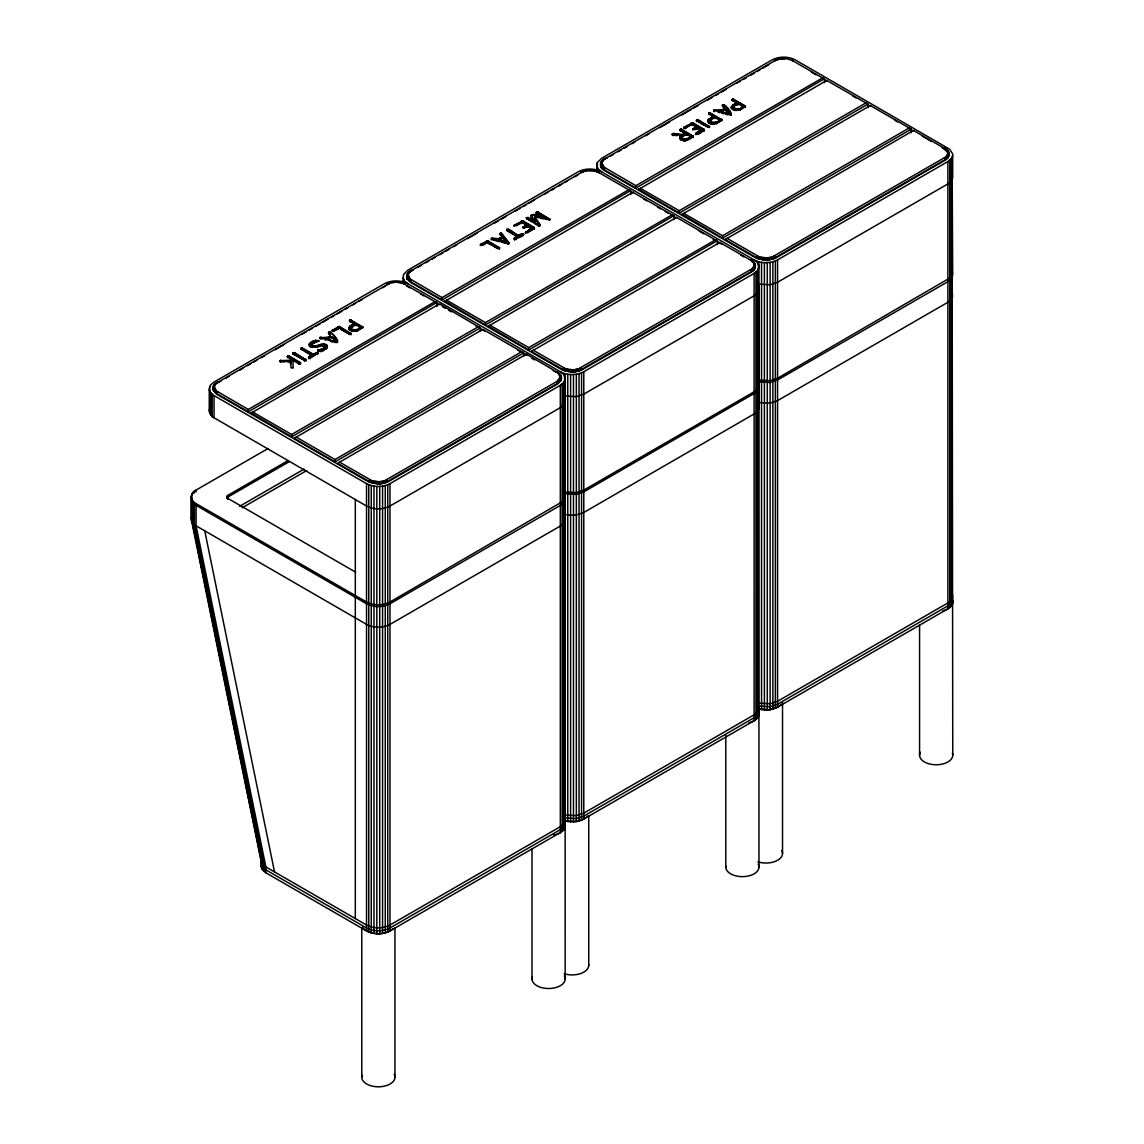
<?xml version="1.0" encoding="UTF-8"?>
<svg xmlns="http://www.w3.org/2000/svg" width="1144" height="1144" viewBox="0 0 1144 1144"><rect width="100%" height="100%" fill="white"/><g stroke="black" fill="none" stroke-linecap="round" stroke-linejoin="round"><path stroke-width="1.5" d="M248.291 409.466L248.291 411.811L436.865 302.488L434.949 301.701L248.291 409.466L216.388 390.891L214.357 386.5L216.402 383.269A1.444 0.972 50.6 0 0 215.215 383.955C211.454 386.443 212.784 391.949 216.645 393.536L248.291 411.811M291.005 360.288L279.651 360.632L290.748 362.248L290.991 367.839L293.064 367.853M291.648 434.491L252.881 412.112L250.951 412.898L291.648 436.836L291.648 434.491L478.292 326.726L480.308 327.713L480.323 331.431M325.282 346.761L322.393 348.949L317.832 350.321L323.623 349.921L327.327 347.032M355.312 918.561L355.312 597.297M355.312 595.524L355.312 499.542M442.084 299.928L442.084 297.583L410.167 279.007L408.151 274.617L410.196 271.385A1.444 0.972 50.5 0 0 409.009 272.086C405.248 274.56 406.578 280.065 410.424 281.667L442.084 299.928L630.659 190.619L628.728 189.818L442.084 297.583M485.428 324.953L485.428 322.608L446.675 300.228L444.744 301.015L485.428 324.953L674.002 215.644L672.071 214.843L485.428 322.608M526.226 354.225L339.082 462.448M526.226 353.982L557.872 372.672A1.444 0.872 -57.8 0 0 556.813 372.057L561.032 375.718M528.771 349.993L528.771 347.633L490.018 325.253L488.088 326.054L528.771 349.993L717.345 240.669L715.415 239.868L528.771 347.633M268.225 448.434L196.096 490.061C189.933 492.478 189.933 501.186 196.096 503.603L366.538 602.001C373.716 605.762 382.811 605.762 389.99 602.001L563.62 500.943L564.607 499.37L565.107 401.744L565.036 514.414L570.599 515.272L576.333 514.986L583.769 512.498L755.955 412.884L758.901 408.222L758.4 384.298L758.4 409.867M444.63 301.401L633.318 192.049M635.864 188.059L635.864 185.7L603.961 167.124L601.93 162.734L603.975 159.502A1.444 0.972 50.5 0 0 602.788 160.203C598.984 162.72 600.428 168.139 604.218 169.784L635.864 188.059L824.438 78.736L822.507 77.935L635.864 185.7M487.973 326.426L676.662 217.317M679.221 210.725L640.454 188.345L638.524 189.146L679.221 213.084L679.221 210.725L865.865 102.96L867.867 103.947L867.896 107.679M720.005 242.528L750.593 260.174A1.444 0.872 -57.8 0 1 751.665 260.789C756.484 262.705 756.427 269.483 751.622 271.371L579.565 370.556L573.258 371.886L564.707 370.57L531.331 351.465L720.005 242.342M722.565 235.75L683.797 213.37L681.881 214.171L722.565 238.109L722.565 235.75L909.208 127.985L911.225 128.972L911.253 132.704M638.423 189.518L827.098 80.266M681.767 214.557L870.455 105.434M913.799 130.316L725.11 239.582L758.486 258.687L765.922 260.003L773.358 258.673L945.416 159.488C950.206 157.629 950.364 150.808 945.444 148.92L913.799 130.645M596.825 169.412L597.325 162.605L601.63 158.301L771.957 59.974C779.135 56.213 788.23 56.213 795.409 59.974L949.749 149.278L952.68 153.94L952.68 177.978L951.193 181.195L947.89 183.927L777.562 282.253L770.126 284.742L758.829 284.17L758.829 380.151L770.126 380.723L777.562 378.249L951.193 277.177L952.68 273.974L952.18 174.674M559.816 375.06A1.444 1.144 -24.8 0 1 561.218 376.033L561.203 379.894L557.843 383.254L385.785 482.439L379.479 483.769L370.913 482.453L337.537 463.334L339.582 462.162L371.743 480.58L379.35 481.753L384.956 480.566L556.785 381.51L560.16 377.363L558.143 372.973A1.444 0.972 -50.4 0 1 559.33 373.673M531.331 351.465L533.361 350.278L565.536 368.711L573.13 369.869L578.735 368.697L750.564 269.641C754.868 267.982 755.04 261.833 750.593 260.174M725.11 239.582L727.155 238.395L759.316 256.828L766.923 257.986L772.529 256.814L944.358 157.758C948.662 156.084 948.748 149.978 944.386 148.305A1.444 0.872 -57.8 0 1 945.444 148.92M318.919 341.198L315.615 340.283L310.653 342.428L309.352 343.901L309.352 346.031L311.468 347.261M377.22 483.769L377.334 481.753M570.999 371.886L571.128 369.869M585.542 171.028L588.874 169.97M764.793 260.003L764.907 258.001M782.753 58.344L780.394 58.916L786.729 58.544L792.906 60.846A1.444 0.801 -62.1 0 0 791.934 60.274L824.552 79.122L824.552 82.654M491.677 239.596L491.763 238.524L497.039 239.582L500.271 238.109L501.115 238.939L499.542 240.297L505.248 241.627L499.899 233.791L501.229 233.018L508.937 242.8L507.536 243.243L491.677 239.125C490.561 236.922 499.613 239.739 501.072 238.224C494.508 240.941 511.997 243.629 503.117 237.952M503.117 238.853L500.085 233.648L501.758 233.776L508.865 242.943L507.536 243.715M677.248 135.593C663.163 134.849 683.812 132.547 679.793 136.994L681.552 140.154M679.793 137.223L680.179 136.022M374.989 483.54L375.361 481.552M568.783 371.657L569.154 369.684M762.562 259.774L762.934 257.8M393.193 282.311C386.129 283.354 402.717 280.223 404.361 284.041L436.979 302.874L436.979 306.406M586.6 170.799L592.935 170.427L598.14 172.158A1.444 0.801 -62.1 0 1 599.113 172.73L598.684 172.515M348.763 328.814L350.064 325.997L353.997 323.495L349.506 320.62L350.093 319.834L362.948 326.984L355.012 331.059L349.463 330.13M707.836 121.035L710.524 123.366L714.085 123.752L722.021 119.677L709.166 112.527L708.579 113.313L713.069 116.188L707.864 120.163L709.037 122.98M731.359 108.237L731.359 107.25M731.359 107.465L734.033 109.795L737.594 110.181L745.53 106.106L732.689 98.942L732.088 99.728L736.579 102.617L732.66 105.105L731.445 108.079M372.873 483.097L373.487 481.166M566.652 371.214L567.267 369.283M760.445 259.33L761.06 257.4M731.216 115.029L724.138 105.391L722.465 105.248M327.155 339.11C331.932 330.859 338.838 346.632 328.228 338.395C335.392 347.976 335.521 334.077 329.601 338.066M322.308 339.039C313.184 335.721 335.936 341.112 328.986 333.762M714.071 111.211C712.469 108.98 728.957 113.07 722.507 106.149M370.913 482.453L371.743 480.58M564.707 370.57L565.536 368.711M758.486 258.687L759.316 256.828M387.873 284.198L391.305 282.711M582.096 172.115L586.986 170.427M191.448 497.111L192.049 501.558L196.096 505.376L366.538 603.775C373.716 607.521 382.811 607.521 389.99 603.775L560.317 505.433L563.62 502.716L565.107 499.499M191.448 517.717L261.819 863.105L261.819 868.997L265.866 872.8L366.538 930.93C373.716 934.677 382.811 934.677 389.99 930.93L560.317 832.589L563.62 829.858L565.107 826.654M261.218 867.538L261.218 858.644L261.819 868.997M261.004 866.037L261.004 860.145M294.194 438.309L482.882 329.372L523.68 352.924L334.992 461.861L294.194 438.309L296.239 437.137L334.992 459.516L521.635 351.751L523.652 352.738L523.68 356.47M293.05 367.839L293.064 359.874L299.213 363.377L300.643 362.805L288.989 355.841C283.869 355.998 293.479 357.986 291.005 361.175M784.755 58.344L786.729 58.544M291.005 360.746L279.779 360.832M758.901 267.496L757.414 270.699L754.111 273.43L583.783 371.757C576.605 375.518 567.495 375.518 560.317 371.757L407.836 283.726C400.657 279.98 391.563 279.98 384.384 283.726L214.057 382.067L210.753 384.799L209.252 388.002L209.252 412.054L212.198 416.716L366.538 506.02C373.716 509.781 382.811 509.781 389.99 506.02L560.317 407.679L564.607 403.389M209.252 410.381L209.752 408.737M565.107 379.365L563.62 382.582L560.317 385.313L389.99 483.64C382.811 487.401 373.716 487.401 366.538 483.64L214.057 395.609L210.753 392.892L209.252 389.675M564.607 499.37L564.607 496.181M565.107 520.105L563.62 523.323L560.317 526.04L389.99 624.381C382.811 628.142 373.716 628.142 366.538 624.381L194.408 524.839L192.049 522.179L192.049 499.799M565.107 820.763L563.62 823.966L560.317 826.697L389.99 925.038C382.811 928.785 373.716 928.785 366.538 925.038L265.866 866.923L261.218 861.646L191.248 519.219L191.248 496.839M565.107 823.709L563.62 826.912L560.317 829.643L389.99 927.984C382.811 931.731 373.716 931.731 366.538 927.984L265.866 869.855L261.218 864.592M758.901 289.861L757.414 293.078L754.111 295.81L583.783 394.137L576.347 396.625L565.036 396.053M758.901 385.843L757.414 389.06L754.111 391.791L583.783 490.118L576.347 492.606L565.036 492.034M565.036 493.793L576.347 494.365L583.783 491.891L754.111 393.55L757.414 390.833L758.901 387.616M758.901 708.88L757.414 712.097L754.111 714.814L583.769 813.155L576.333 815.629L565.036 815.057M758.901 711.825L757.414 715.029L754.111 717.76L583.783 816.101L576.347 818.575L565.036 818.003M565.036 820.949L576.347 821.521L583.783 819.047L754.111 720.706L757.414 717.974L758.901 714.771M403.046 281.295L403.546 274.474L407.836 270.184L578.163 171.843C585.342 168.096 594.451 168.096 601.63 171.843L754.111 259.888C761.289 263.635 770.384 263.635 777.562 259.888L947.89 161.547L951.193 158.816L952.68 155.613M952.68 275.733L951.193 278.95L947.89 281.667L777.562 380.008L770.126 382.482L758.829 381.924M952.68 296.339L951.193 299.556L947.89 302.288L777.562 400.614L770.126 403.103L758.829 402.531M952.68 596.996L951.193 600.214L947.89 602.931L777.562 701.272L770.126 703.746L758.829 703.174M952.68 599.942L951.193 603.16L947.89 605.877L777.562 704.218L770.126 706.692L758.829 706.12M758.829 709.066L770.126 709.637L777.562 707.164L947.89 608.822L951.193 606.091L952.68 602.888M406.635 276.305L408.937 272.658L413.484 269.87M318.919 340.898L312.326 343.128L311.411 345.96M701.601 131.56L701.315 129.386C698.755 124.11 687.144 134.863 695.824 126.212C690.561 119.405 673.787 135.864 692.62 122.694L704.232 129.386C699.685 135.707 688.902 136.436 701.315 129.386M713.069 117.975L712.784 115.787M319.877 337.265L336.179 342.17C341.312 343.1 330.573 329.315 328.457 332.504C335.163 339.21 320.363 336.608 319.834 338.224M713.613 109.953L729.915 114.843C735.049 115.773 724.309 101.988 722.193 105.176C728.9 111.883 714.113 109.295 713.57 110.896M399.156 282.311L401.644 283.111L401.043 282.697M592.935 170.427L594.379 171.014M679.779 137.881L681.91 139.897L685.471 140.269L693.321 136.422L680.937 129L679.965 129.83L684.927 133.247L682.396 134.549L673.473 133.419L672.272 134.091L682.639 134.992L684.984 133.605L683.583 132.447M337.022 342.614C339.668 342.242 329.043 328.428 328.757 333.476M214.014 385.671L212.855 389.489L216.602 394.137L369.083 482.167L379.393 484.341L387.444 482.167L557.771 383.841L561.132 380.48L561.132 376.591M534.019 223.109C549.077 233.219 526.269 212.126 538.395 217.746M327.327 347.504L322.665 350.665M681.853 138.581L681.853 137.294C689.346 128.314 696.367 141.927 682.267 138.882L682.41 137.108M707.864 120.635L713.069 116.659L708.779 113.957M708.822 120.835L710.052 119.948M731.388 107.064L736.307 102.688M311.397 344.659L316.345 341.927M350.836 327.756C359.445 318.232 364.578 333.59 351.265 328.886L350.836 327.756L350.85 329.057M709.923 121.736L709.909 120.449L710.338 121.579C725.453 125.697 717.517 110.782 709.137 120.935M710.824 119.863L710.338 122.05C712.469 124.982 723.48 120.52 716.816 118.59M733.418 106.878C742.027 97.34 747.161 112.713 733.847 107.994L733.418 106.878L733.433 108.165M309.352 344.358L313.07 341.498L318.633 340.898M349.506 320.635L351.165 320.42L362.777 327.77M692.721 129.329L696.081 127.198L693.822 125.525M721.85 120.463L710.238 113.113L708.679 113.242M721.964 111.068C731.574 119.534 726.926 104.719 721.964 111.068L721.964 112.126M293.164 352.638L292.878 353.339L294.537 353.11L306.177 360.188L304.461 360.517L292.878 353.782L304.461 360.06L306.12 359.831L294.537 352.638L293.164 352.638L293.078 354.182M332.203 329.987L331.989 331.074L333.347 330.931L339.267 328.071L349.606 333.991L351.265 333.762L339.282 326.397L331.989 330.63L339.096 326.827L351.322 334.134L349.749 334.52L340.826 329.386M308.68 356.856L310.138 357.7L317.875 352.738L312.798 353.982L302.459 348.076L300.786 348.291L311.24 354.883L308.68 356.856L308.766 358.773M480.537 244.344L481.681 245.288L487.601 242.428L497.955 248.348L499.685 247.905L487.616 240.755L480.537 244.344L480.537 245.531M519.648 237.223C526.555 235.507 523.28 231.345 518.918 235.249C516.502 236.136 507.092 225.225 506.62 230.53M533.447 229.258L534.334 227.484L522.722 220.778C503.889 233.948 520.663 217.503 525.925 224.31C527.684 226.255 520.534 227.055 523.594 228.242M543.057 217.703C544.315 214.428 521.206 211.297 535.406 221.164C533.576 223.037 527.699 214.7 526.698 218.404L538.938 225.297L539.982 224.496L534.663 216.545L549.763 219.176L537.894 211.94L536.264 212.341L536.407 213.27M524.724 224.081L526.04 224.853L523.108 227.613L528.07 225.768L531.703 227.87L525.768 232.79M507.993 231.331L516.888 236.479L514.814 239.039L523.623 234.406L518.532 235.678L508.193 229.758L506.62 229.887L516.974 236.107L514.214 238.252L514.414 239.339L518.704 237.766M526.297 227.041C542.714 223.452 510.338 241.255 534.334 227.956L522.236 221.092L514.257 225.354M696.667 119.691L696.582 120.52L707.964 127.098L709.623 126.87L698.04 119.691L696.667 119.691L696.582 121.593M719.033 121.679L718.832 119.276M402.774 283.269L404.461 284.184M596.553 171.4L598.255 172.301M215.229 383.969L217.746 382.353A1.444 0.872 57.8 0 0 216.674 382.968L389.575 283.297M409.009 272.086L411.525 270.47A1.444 0.872 57.8 0 0 410.467 271.085L583.354 171.414M602.788 160.203L605.319 158.587A1.444 0.872 57.8 0 0 604.246 159.202L775.546 60.303A1.444 0.801 62 0 0 774.574 60.861L780.766 58.544M218.147 382.654L221.235 380.866M225.868 378.192L228.972 376.405M239.782 370.156L242.871 368.368M247.519 365.694L250.607 363.906M253.696 362.133L256.785 360.346M261.418 357.672L264.507 355.884M275.332 349.635L284.599 344.287M301.601 334.463L306.249 331.789M309.338 330.001L312.426 328.214M315.515 326.44L320.148 323.752M323.237 321.979L327.885 319.29M330.973 317.517L334.062 315.73M337.151 313.942L341.784 311.268M344.873 309.481L347.976 307.693M352.609 305.019L355.698 303.231M358.787 301.444L361.876 299.671M382.582 287.716L385.485 286.043M418.118 267.195L421.207 265.408M425.84 262.734L428.928 260.946M432.032 259.173L435.12 257.386M439.754 254.712L442.842 252.924M445.931 251.137L449.02 249.349M453.667 246.675L456.756 244.887M467.567 238.638L476.848 233.29M493.851 223.48L498.484 220.806M501.572 219.019L506.206 216.345M515.486 210.982L520.12 208.308M523.208 206.521L526.297 204.733M529.386 202.96L534.034 200.272M544.844 194.037L547.933 192.249M551.036 190.462L554.125 188.674M558.758 186L561.847 184.213M564.75 182.54L567.653 180.866M574.917 176.676L577.82 175.003M607.264 158.001C601.386 159.202 597.34 167.367 604.175 170.385L756.656 258.415L766.966 260.575L775.017 258.415L945.344 160.074L947.933 157.944L949.091 154.125M610.353 156.213L613.441 154.426M618.089 151.752L621.178 149.964M624.266 148.177L627.355 146.389M631.988 143.715L635.092 141.927M645.902 135.693L648.991 133.905M659.816 127.656L669.083 122.308M681.452 115.158L690.719 109.81M693.807 108.022L698.455 105.348M707.721 100L712.354 97.311M715.458 95.538L718.546 93.751M721.635 91.963L726.268 89.289M737.094 83.04L740.182 81.253M743.271 79.479L746.36 77.692M750.993 75.018L754.082 73.23M757.085 71.5L759.988 69.827M762.891 68.139L768.696 64.793M333.648 331.288L339.568 328.185M482.553 245.317L485.399 243.672M516.402 225.768L521.65 222.808L523.923 223.609M686.3 127.685L691.376 124.767L693.421 125.297M328.914 338.467L328.271 339.282M723.68 110.539C717.174 112.026 730.844 115.515 726.898 111.84M724.023 110.353L725.353 109.924L726.612 111.469M353.896 325.94L350.836 328.228L351.265 329.358C353.625 332.361 364.793 327.556 357.343 325.668M354.74 325.454L356.942 325.439M711.253 119.62L714.542 117.775L716.416 118.361M525.568 227.456L523.995 228.242M694.737 129.787L696.196 128.943M696.553 128.743L699.327 128.7M681.853 137.294L682.267 138.41C683.955 140.44 692.778 137.251 689.217 135.693M323.38 350.178L322.393 350.736L322.393 348.949M358.043 330.158L358.901 329.658M499.313 248.82L499.399 247.976L487.43 241.198L480.337 245.431M311.082 357.629L317.875 353.21L312.798 354.454L302.316 348.477L300.729 348.877L308.522 353.725M362.033 328.214L356.284 331.159L356.327 329.343M527.227 232.847L532.561 229.772M689.303 139.268L687.701 140.097M689.932 138.91L693.321 136.451L681.624 129.63L679.965 129.858L683.011 132.118M698.012 134.234L704.432 130.03L692.134 123.009L683.883 127.542L685.599 128.099M717.274 123.123L721.106 120.906M740.797 109.538L738.552 110.367M741.426 109.18L745.459 106.349L733.747 99.542L732.031 99.871L735.806 102.402M250.851 413.284L439.525 303.875L480.323 327.899L291.648 436.836M679.221 213.084L867.896 104.147L827.098 80.595M226.784 498.212A3.604 2.088 0 0 1 227.77 497.154L227.77 495.395L287.845 460.703M227.742 497.111L289.389 461.59M239.625 506.32L304.104 469.083M242.17 507.793L306.663 470.556M722.565 238.109L911.253 129.172L870.455 105.62M581.652 172.329L580.794 172.744A1.444 0.801 62 0 1 581.767 172.186M310.138 358.172C305.062 358.458 314.643 355.512 309.781 354.454M521.349 222.565L522.722 222.565M582.525 171.9L583.998 171.414M388.745 283.783L389.718 283.455M714.399 124.124L716.644 123.48M687.072 140.283L682.425 140.455M311.411 345.059C316.416 348.219 322.365 341.241 327.327 345.374L327.327 347.862M309.352 345.917C313.585 349.535 320.177 343.901 325.282 345.874L325.282 347.218C324.682 349.749 310.567 350.936 322.022 350.85M317.317 347.132L319.533 346.489M722.779 104.662L722.779 105.849M392.821 282.682L393.936 282.568M782.61 58.687L784.87 58.687M588.831 170.57L593.307 170.799M284.098 362.033L279.837 361.518M397.311 282.454L399.528 282.668M290.147 362.534L290.976 363.077M734.806 110.41L732.789 109.552M712.054 124.138L709.78 123.409M348.848 328.485L351.708 331.202M540.082 218.132L543.429 218.919M545.102 219.305L549.821 219.476L537.894 212.412L536.336 212.741L543.743 217.103M718.032 112.226L720.005 112.741M721.993 113.256L723.966 113.771M725.954 114.286L727.927 114.8M493.665 240.111L499.613 241.656M501.587 242.17L505.548 243.2M324.281 339.553L326.269 340.068M330.23 341.098L332.218 341.613M334.191 342.127L336.179 342.642M595.438 171.242L597.382 171.886M681.323 130.831L681.624 129.158M330.044 334.262L330.401 332.232M491.677 245.188L486.543 242.542M811.339 72.115L815.958 74.775M823.666 79.222L826.74 81.009M852.923 96.125L856.012 97.898M866.794 104.118L869.869 105.906M894.508 120.134L897.597 121.907M908.379 128.128L912.998 130.802M922.236 136.136L931.473 141.47M942.256 147.69L948.705 152.838M741.541 105.706C739.582 102.331 732.389 105.334 733.847 108.465C735.406 110.911 744.587 108.237 741.941 105.949M732.289 109.252L731.617 108.38M699.427 122.637L696.381 120.377L698.04 120.163L709.409 126.727L709.337 127.57L709.409 126.255M700.843 123.466L707.964 127.098M699.656 128.9L701.529 130.473L695.409 134.42M688.874 135.507L686.657 134.577L682.753 136.236M598.14 172.158L630.773 190.991L630.773 194.537M633.318 192.464L674.116 216.03L674.116 219.562M676.662 217.489L717.46 241.055L717.46 244.587M629.872 191.105L632.961 192.878M643.743 199.113L646.818 200.886M657.6 207.107L660.689 208.894M665.308 211.554L668.382 213.342M671.471 215.115L676.09 217.789M699.184 231.117L703.803 233.791M713.055 239.125L722.293 244.458M740.769 255.126L743.857 256.914M537.251 213.742C556.427 223.781 523.552 208.523 533.404 218.776M529 219.82L529.829 220.292M532.561 222.251C513.713 209.652 542.199 227.913 533.905 219.491M487.916 242.657L489.346 243.486M492.921 245.917L497.955 248.82M406.835 286.086L409.909 287.873M420.692 294.094L423.766 295.867M434.548 302.102L439.167 304.762M442.256 306.549L445.331 308.322M448.419 310.095L451.494 311.883M476.133 326.111L485.385 331.445M517.717 350.121L520.806 351.894M523.88 353.668L526.969 355.455M531.588 358.115L534.663 359.902M553.153 370.57L556.227 372.343M351.208 322.122L349.506 321.078M351.708 322.408C358.773 324.639 346.232 325.84 349.378 329.372M327.327 345.845C322.365 341.713 316.416 348.691 311.411 345.531L311.397 344.187M325.282 346.346L321.192 345.545M287.93 357.386L287.33 356.542L288.846 356.256L300.629 363.392L299.213 363.849L296.711 362.462M288.731 357.843L291.005 359.602M293.064 360.346L293.793 360.775M294.523 361.189L295.981 362.033M227.77 495.395A3.604 2.088 0 0 0 227.77 498.341L355.627 572.157M754.111 259.888L757.414 262.605L758.901 265.823M751.551 261.361C756.37 263.249 756.37 270.055 751.551 271.957L581.223 370.298L573.173 372.458L562.862 370.298L410.396 282.253L406.635 277.606M601.63 171.843L598.326 169.126L596.825 165.909M560.317 371.757L563.62 374.488L565.107 377.706M407.836 283.726L404.533 281.009L403.046 277.792M777.148 59.531L776.304 60.017L778.878 58.945M501.558 234.92L503.532 237.38M384.956 480.566L385.785 482.439M772.529 256.814L773.358 258.673M578.735 368.697L579.565 370.556M501.673 235.478L503.532 237.852M506.206 240.812L507.092 241.956M506.206 241.284L507.092 242.428M333.962 338.61L335.735 340.898M770.784 257.386L771.399 259.33M576.991 369.269L577.606 371.214M383.211 481.152L383.826 483.083M534.577 218.547L535.935 220.477M534.577 219.019L535.249 219.991M333.991 339.768L333.991 340.84M768.897 257.786L769.269 259.774M575.103 369.669L575.489 371.657M381.324 481.552L381.696 483.54M680.451 137.537L680.451 136.236M952.18 270.656L952.752 755.183M952.18 272.415L952.68 274.06M952.18 293.036L952.68 294.68M952.18 593.679L952.68 595.323M952.18 596.625L952.68 598.269M952.18 599.57L952.68 601.215M758.4 286.558L758.901 288.202M758.4 382.539L758.901 384.184M758.901 406.563L758.4 404.919L758.4 716.416M758.4 705.562L758.901 707.207M758.4 708.508L758.901 710.152M758.4 711.454L758.901 713.098M564.607 398.441L565.107 400.071M564.607 494.422L565.107 496.067M564.607 516.788L565.107 518.432M564.607 817.445L565.107 819.09M564.607 820.391L565.107 822.035M564.607 823.337L565.107 824.981M204.776 530.988L274.531 871.928M192.163 521.206L195.023 535.206M195.738 538.695L197.168 545.688M197.883 549.192L201.816 568.425M203.618 577.162L205.405 585.9M206.12 589.403L208.623 601.644M209.338 605.133L212.198 619.118M215.058 633.104L220.063 657.586M220.778 661.075L223.652 675.074M226.512 689.06L230.445 708.293M232.232 717.031L235.092 731.016M235.807 734.519L237.237 741.512M237.952 745.001L241.899 764.235M243.686 772.972L248.691 797.454M249.406 800.957L253.339 820.176M255.126 828.928L260.146 853.395M766.923 257.986L767.052 260.003M573.13 369.869L573.258 371.886M379.35 481.753L379.479 483.769M952.18 157.257L952.18 604.533M951.193 158.816L951.193 606.091M949.749 160.26L949.749 607.55M947.89 161.547L947.89 608.822M919.576 625.225L919.576 755.183M782.525 702.144L782.525 853.467M777.562 259.888L777.562 707.164M775.346 260.961L775.346 708.236M772.844 261.79L772.844 709.066M770.126 262.362L770.126 709.637M767.281 262.648L767.281 709.923M764.392 262.648L764.392 709.923M761.546 262.362L761.546 709.637M758.829 261.79L758.972 867.066M758.4 264.178L758.4 389.26M757.414 270.699L757.414 717.974M755.955 272.143L755.955 719.419M754.111 273.43L754.111 720.706M745.259 105.706L745.259 107.565M742.342 105.706L742.342 108.151M740.154 109.438L740.154 110.267M739.124 103.847L739.124 104.919M738.924 108.465L738.924 109.352M737.766 103.847L737.766 104.919M737.094 108.995L737.094 110.482M736.407 108.995L736.407 110.482M736.307 102.216L736.307 104.79M735.149 108.751L735.149 110.539M734.348 105.82L734.348 106.721M733.747 99.07L733.747 100.129M733.847 107.994L733.847 109.366M732.66 105.105L732.66 105.934M732.389 100.129L732.389 99.07L732.303 100.972M731.388 106.592L731.388 107.479M731.245 114.071L731.245 114.958M727.741 112.441L727.741 113.513M727.098 112.813L727.098 114M725.797 735.32L725.797 867.066M725.496 109.567L725.496 110.625M724.71 109.481L724.71 110.539M724.138 104.919L724.138 107.178M724.038 107.679L724.038 108.566M723.837 108.308L723.837 109.195M722.107 111.526L722.107 112.584M721.735 119.276L721.735 120.663M719.919 110.553L719.919 111.454M718.847 110.682L718.847 111.569M716.644 123.023L716.644 123.838M715.615 117.417L715.615 118.49M715.415 122.036L715.415 122.937M714.886 109.667L714.886 110.725M714.256 117.417L714.256 118.49M714.071 110.739L714.071 111.797M713.584 122.565L713.584 124.224M712.898 122.565L712.898 124.224M711.639 122.322L711.639 123.223M710.824 119.405L710.824 120.292M710.524 123.366L710.524 124.253M710.238 112.641L710.238 113.828M710.338 121.579L710.338 122.465M709.137 118.69L709.137 120.578M708.865 112.641L708.779 114.543M708.536 122.222L708.536 123.109M707.864 120.163L707.836 121.922M704.232 129.386L704.232 131.245M698.655 127.842L698.655 128.757M698.04 119.691L698.04 120.749M697.282 127.842L697.282 128.915M695.824 126.212L695.824 128.786M695.666 133.433L695.766 134.577M693.121 135.807L693.121 137.666M692.921 128.686L692.921 129.773M692.62 122.694L692.62 125.425M691.248 122.694L691.248 125.425M690.218 135.793L690.218 137.78M687.544 134.263L687.544 135.178M686.786 138.567L686.786 140.226M686.171 134.263L686.171 135.321M685.599 127.627L685.599 128.686M685.471 140.269L685.471 141.341M684.97 139.096L684.97 140.283M684.713 132.632L684.713 134.306M684.226 127.627L684.226 128.514M684.284 139.082L684.284 140.283M684.155 126.784L684.155 128.471M683.955 140.297L683.955 141.355M683.054 134.377L683.054 135.564M683.025 138.853L683.025 140.212M682.267 138.41L682.267 139.311M682.153 134.534L682.153 135.593M680.466 139.053L680.466 139.94M680.251 129.158L680.165 131.074M679.793 136.994L679.779 138.767M673.473 133.419L673.473 134.477M673.015 134.577L673.015 135.635M672.343 133.791L672.3 134.749M597.325 162.605L597.325 170.999M588.745 815.801L588.745 965.336M583.783 371.757L583.783 819.047M581.567 372.844L581.567 820.119M579.05 373.673L579.05 820.949M576.347 374.245L576.347 821.521M573.487 374.531L573.487 821.807M570.599 374.531L570.599 821.807M567.753 374.245L567.753 821.521M565.036 373.673L565.179 978.949M564.607 376.061L564.607 828.299M563.62 382.582L563.62 829.858M562.176 384.026L562.176 831.302M560.317 385.313L560.317 832.589M549.606 218.704L549.592 220.206M549.492 219.362L549.492 220.249M549.263 219.505L549.263 220.277M542.671 216.974L542.671 218.161M539.982 224.496L539.982 225.397M539.811 224.968L539.811 225.854M539.553 225.096L539.553 225.997M539.453 225.153L539.453 226.054M538.424 225.168L538.424 226.24M537.894 211.94L537.894 213.599M536.865 211.94L536.865 213.427M536.407 212.212L536.407 213.399M535.406 221.164L535.406 222.222M535.049 216.502L535.049 217.56M534.82 221.393L534.82 222.451M534.577 216.774L534.577 217.832M534.334 227.484L534.334 229.329M532.761 214.672L532.761 215.558M531.989 214.757L531.989 215.658M532.017 848.977L532.017 978.949M531.574 215L531.417 216.345M531.417 227.47L531.417 229.329M528.757 225.94L528.757 226.855M528.171 217.546L528.171 219.205M527.384 225.94L527.384 226.998M527.155 217.546L527.155 219.205M526.698 217.818L526.698 219.176M525.925 224.31L525.925 226.154M525.768 231.531L525.768 232.918M523.323 233.733L523.323 235.221M523.108 227.613L523.022 226.769M522.722 220.778L522.722 223.509M521.95 233.733L521.95 235.221M521.349 220.778L521.349 223.509M519.605 235.092L519.605 236.45M518.232 235.092L518.232 236.279M516.773 235.936L516.773 237.637M515.887 238.924L515.887 239.811M514.514 238.924L514.514 239.811M514.257 224.882L514.328 226.012M514.414 238.081L514.414 239.754M508.865 242.471L508.865 243.357M508.665 243.086L508.608 244.315M508.193 229.286L508.193 230.473M507.536 243.243L507.536 244.301M506.821 229.286L506.821 230.645M505.348 240.841L505.348 241.899M504.718 241.212L504.718 242.271M501.758 233.319L501.758 235.564M501.072 238.224L500.929 239.582M500.8 237.88L500.8 238.767M500.486 233.033L500.486 233.919M500.4 233.047L500.4 233.948M499.899 233.791L499.899 234.849M499.728 239.911L499.728 240.984M499.628 237.752L499.628 238.667M499.585 239.468L499.585 240.354M499.399 247.504L499.313 248.934M497.54 238.953L497.54 239.84M496.467 239.067L496.467 239.954M492.506 238.052L492.506 239.711M491.234 238.338L491.191 239.754M487.916 240.869L487.916 242.056M486.543 240.869L486.543 242.056M407.807 275.518L407.807 278.95M407.035 278.464L407.107 274.431A1.444 1.144 25.1 0 1 408.494 273.473M406.706 279.25L406.706 275.718A1.444 1.173 8.9 0 1 408.151 274.617M403.546 279.436L403.546 282.883M394.952 927.684L394.952 1077.219M389.99 483.64L389.99 930.93M387.773 484.713L387.773 932.002M385.271 485.556L385.271 932.832M382.554 486.128L382.554 933.404M379.708 486.414L379.708 933.69M376.819 486.414L376.819 933.69M373.974 486.128L373.974 933.404M371.257 485.556L371.257 932.832M368.74 484.713L368.74 932.002M366.538 483.64L366.538 930.93M362.662 326.583L362.662 327.785M361.776 927.684L361.776 1077.219M359.759 326.583L359.759 329.043M357.572 330.33L357.572 331.159M354.511 329.872L354.511 331.245M353.71 323.094L353.71 324.953M353.825 329.872L353.825 331.245M352.567 329.629L352.567 331.302M351.751 326.712L351.751 327.599M351.265 328.886L351.265 329.787M351.165 319.948L351.165 321.021M351.065 333.147L350.979 334.749M350.064 325.997L350.064 326.827M349.792 319.948L349.792 320.849M349.707 319.991L349.707 321.85M348.791 327.47L348.763 329.243M339.582 326.512L339.582 327.713M338.209 326.512L338.209 327.713M337.509 341.398L337.509 342.285M334.992 459.516L334.992 461.861M333.362 340.14L333.362 341.327M331.76 336.879L331.76 337.952M330.973 336.794L330.973 337.723M330.301 335.006L330.301 335.893M330.101 335.621L330.101 336.994M329.129 333.447L329.129 331.96L329.043 333.476M328.542 332.718L328.542 333.619M328.371 338.838L328.371 340.512M326.183 337.88L326.183 339.253M326.054 348.52L326.054 349.349M325.768 344.473L325.768 345.374M325.282 345.874L325.282 347.647M325.111 337.995L325.111 339.196M324.653 345.517L324.653 346.403M324.367 347.805L324.367 348.705M323.738 344.072L323.738 344.973M323.623 349.921L323.623 350.75M323.394 345.273L323.394 346.174M322.622 345.273L322.622 346.174M322.293 344.072L322.293 344.973M321.149 336.979L321.149 338.052M321.064 350.65L321.064 351.851M320.577 349.478L320.577 350.665M320.32 338.052L320.32 339.125M320.463 344.43L320.463 346.103M318.747 349.463L318.733 351.866M317.946 340.268L317.946 341.77M317.76 350.021L317.76 351.008M316.216 352.509L316.216 354.011M316.116 341.47L316.116 342.356M316.03 345.717L316.03 347.204M315.615 340.283L315.615 341.47M314.6 345.974L314.6 347.347M314.285 341.999L314.285 342.757M313.842 345.974L313.842 347.347M313.871 353.868L313.871 355.241M313.07 341.026L313.07 342.571M312.584 345.731L312.584 347.233M312.498 353.868L312.498 355.069M312.326 343.128L312.326 344.029M311.039 354.712L311.039 356.413M310.653 342.428L310.653 343.858M310.138 357.7L310.138 358.773M309.352 343.901L309.352 344.73M305.906 359.216L305.906 361.075M304.461 360.06L304.461 361.118M302.459 348.076L302.459 349.735M301.087 348.076L301.001 349.621M300.372 362.419L300.286 364.149M298.913 363.249L298.913 364.321M294.537 352.638L294.537 354.311M293.064 359.874L293.064 360.775M290.976 362.619L290.976 363.678M290.719 358.53L290.719 359.416M290.147 362.062L290.147 363.134M289.904 360.832L289.904 362.033M288.989 355.841L288.989 356.914M287.616 356.742L287.616 355.841L287.53 357.757M280.752 360.088L280.752 361.161M280.466 361.261L280.466 362.333M265.866 872.8L265.866 866.923L196.096 525.983L196.096 503.603M264.178 871.656L264.178 865.779L194.408 524.839L194.408 502.459M262.82 870.384L262.82 864.492L193.05 523.566L193.05 501.186M227.77 498.341L227.77 499.513M214.057 395.609L214.057 417.989M212.198 394.337L212.198 416.716M210.753 392.892L210.753 415.258M209.752 386.357L209.767 413.699M196.096 490.061L196.096 491.834M194.408 491.205L194.408 492.978M193.05 492.492L192.049 495.638L192.049 493.879M191.448 495.338L191.448 520.706M216.645 393.536A1.444 0.872 -57.8 0 1 217.703 391.806M215.201 392.549A1.444 0.972 -50.5 0 1 216.388 390.891M214.071 391.42A1.444 1.073 -38.9 0 1 215.387 389.889M213.299 390.19A1.444 1.144 -24.8 0 1 214.7 388.803M212.913 388.903A1.444 1.173 -8.4 0 1 214.357 387.659M212.913 387.601A1.444 1.173 8.8 0 1 214.357 386.5M213.313 386.314A1.444 1.144 24.9 0 1 214.714 385.356M214.085 385.099A1.444 1.073 38.9 0 1 215.401 384.27M387.001 284.627A1.444 0.801 62.1 0 1 387.988 284.055M404.361 284.041A1.444 0.801 -62.1 0 1 405.276 284.255M564.407 822.936A16.588 9.581 0 0 1 556.642 834.219M555.183 834.634A16.588 9.581 0 0 1 553.624 834.963M564.407 976.032A16.588 9.581 0 0 1 549.449 988.502A16.588 9.581 0 0 1 532.36 976.976M394.179 1074.316A16.588 9.581 0 0 1 379.207 1086.786A16.588 9.581 0 0 1 362.133 1075.26M392.878 928.771A16.588 9.581 0 0 1 378.364 933.69A16.588 9.581 0 0 1 363.863 928.771M363.148 927.927A16.588 9.581 0 0 1 362.562 927.026M559.144 373.974A1.444 1.073 -38.8 0 1 560.46 374.803M560.16 376.204A1.444 1.173 -8.5 0 1 561.604 377.305M560.16 377.363A1.444 1.173 8.8 0 1 561.604 378.621M559.816 378.507A1.444 1.144 25.1 0 1 561.203 379.894M559.116 379.593A1.444 1.073 39 0 1 560.431 381.124M558.115 380.594A1.444 0.972 50.5 0 1 559.302 382.253M556.785 381.51A1.444 0.872 57.8 0 1 557.843 383.254M386.543 479.808A1.444 0.801 62.1 0 1 387.516 481.595M369.197 481.61A1.444 0.801 -62.1 0 1 370.17 479.822M604.218 169.784A1.444 0.872 -57.8 0 1 605.276 168.039M602.759 168.783A1.444 0.972 -50.5 0 1 603.961 167.124M601.644 167.653A1.444 1.073 -38.8 0 1 602.959 166.123M600.872 166.423A1.444 1.144 -24.8 0 1 602.273 165.036M600.486 165.151A1.444 1.173 -8.4 0 1 601.93 163.892M600.486 163.835A1.444 1.173 8.9 0 1 601.93 162.734M600.886 162.562A1.444 1.144 25.1 0 1 602.287 161.604M601.658 161.333A1.444 1.073 38.9 0 1 602.974 160.503M952.409 600.114A16.588 9.581 0 0 1 942.756 610.867M952.409 753.224A16.588 9.581 0 0 1 935.32 764.75A16.588 9.581 0 0 1 920.362 752.28M781.752 850.55A16.588 9.581 0 0 1 776.447 860.874A16.588 9.581 0 0 1 757.9 861.832M781.166 704.161A16.588 9.581 0 0 1 757.9 708.737M945.716 149.22A1.444 0.972 -50.4 0 1 946.903 149.907M946.717 150.221A1.444 1.073 -38.9 0 1 948.019 151.037M947.389 151.308A1.444 1.144 -24.7 0 1 948.791 152.266M947.732 152.438A1.444 1.173 -8.6 0 1 949.177 153.553M947.732 153.596A1.444 1.173 8.8 0 1 949.177 154.855M947.375 154.74A1.444 1.144 25.1 0 1 948.776 156.142M946.689 155.827A1.444 1.073 39 0 1 948.004 157.357M945.688 156.842A1.444 0.972 50.5 0 1 946.874 158.487M944.358 157.758A1.444 0.872 57.8 0 1 945.416 159.488M774.116 256.041A1.444 0.786 62.1 0 1 775.089 257.829M756.756 257.858A1.444 0.801 -62.1 0 1 757.743 256.056M410.424 281.667A1.444 0.872 -57.8 0 1 411.497 279.923M408.98 280.666A1.444 0.972 -50.5 0 1 410.167 279.007M407.85 279.536A1.444 1.073 -38.8 0 1 409.166 278.006M407.092 278.307A1.444 1.144 -24.8 0 1 408.479 276.919M406.692 277.02A1.444 1.173 -8.4 0 1 408.136 275.775M407.879 273.216A1.444 1.073 38.9 0 1 409.194 272.386M751.923 261.089A1.444 0.972 -50.4 0 1 753.109 261.79M752.924 262.09A1.444 1.073 -38.8 0 1 754.239 262.92M753.61 263.177A1.444 1.144 -24.7 0 1 755.011 264.15M753.953 264.321A1.444 1.173 -8.5 0 1 755.397 265.422M753.953 265.479A1.444 1.173 8.8 0 1 755.397 266.738M753.596 266.623A1.444 1.144 25.1 0 1 754.997 268.025M752.909 267.71A1.444 1.073 39 0 1 754.225 269.24M751.894 268.711A1.444 0.972 50.5 0 1 753.081 270.37M750.564 269.641A1.444 0.872 57.8 0 1 751.622 271.371M580.323 367.925A1.444 0.801 62.1 0 1 581.295 369.712M562.977 369.726A1.444 0.801 -62.1 0 1 563.949 367.939M588.659 964.349A16.588 9.581 0 0 1 581.295 973.329A16.588 9.581 0 0 1 564.106 973.716M587.372 816.044A16.588 9.581 0 0 1 586.658 816.887M585.828 817.66A16.588 9.581 0 0 1 564.106 820.62M758.186 711.053A16.588 9.581 0 0 1 748.977 722.751M758.186 864.163A16.588 9.581 0 0 1 744.086 876.59A16.588 9.581 0 0 1 725.882 866.079M317.674 352.567L317.589 354.182L317.674 352.567"/></g></svg>
